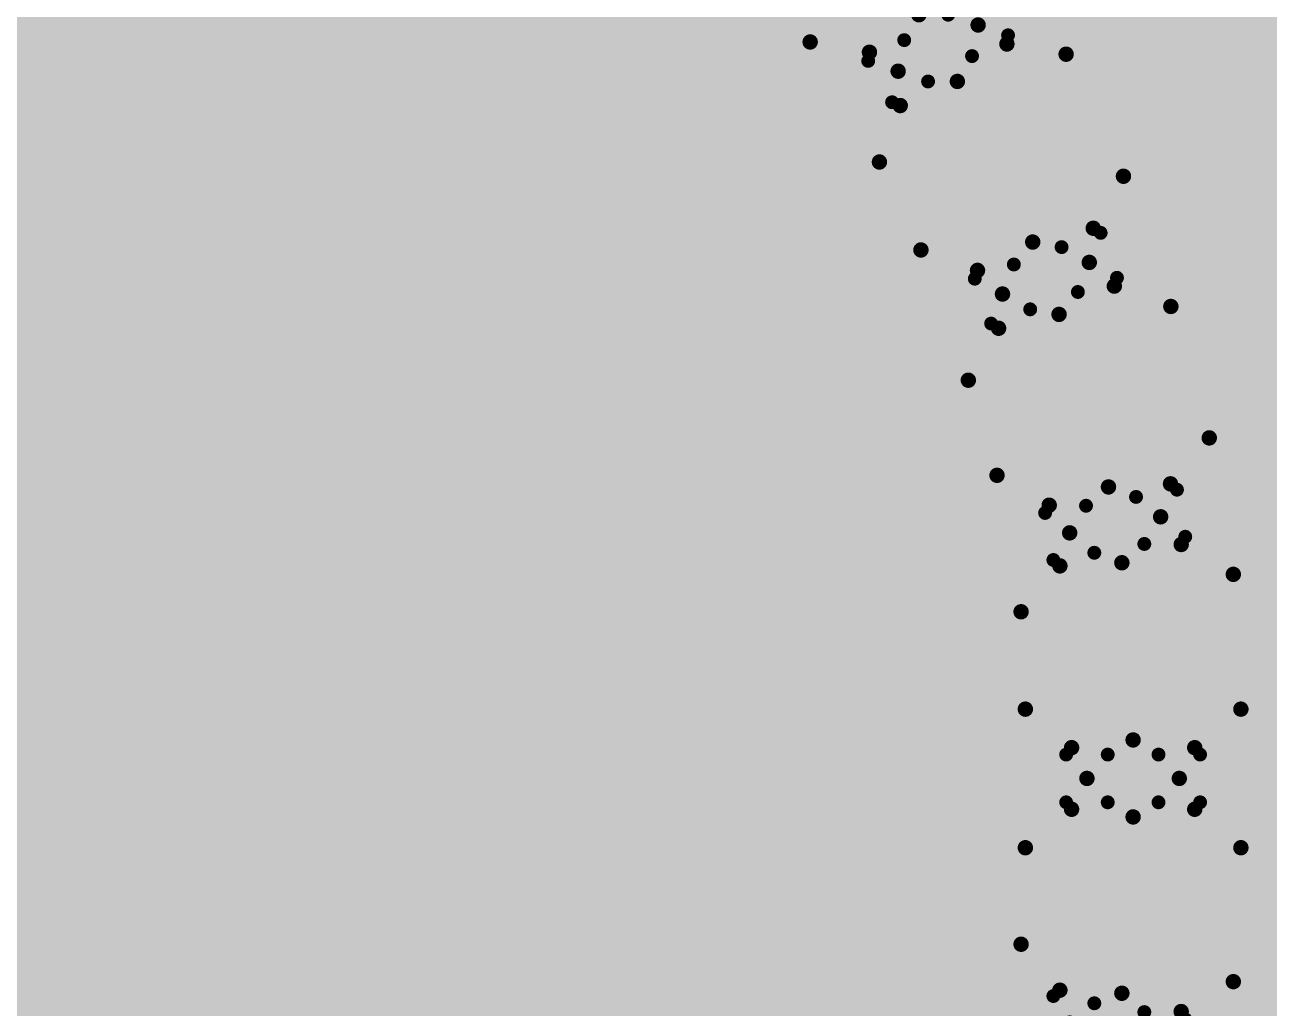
# Model space of a CAD drawing. Header units: millimetres. Extents: x 169 to 355, y 129 to 253.
# Drawn here: x 313.909 to 317.95, y 156.488 to 159.68 of the extents above; entities that cross this region are included whole.
import ezdxf

# ---------------------------------------------------------------- set-up
doc = ezdxf.new("R2010")
doc.units = ezdxf.units.MM
for name, color, linetype in [('BottomLayer', 5, 'Continuous'), ('BottomOverlay', 54, 'Continuous'), ('BottomPaste', 16, 'Continuous'), ('BottomSolder', 6, 'Continuous'), ('Mechanical1', 6, 'Continuous'), ('Mechanical15', 56, 'Continuous'), ('TopOverlay', 2, 'Continuous')]:
    doc.layers.add(name, color=color, linetype=linetype)

# ---------------------------------------------------------------- blocks, each defined once
blk = doc.blocks.new('SOT23_B_1001')
at = {"layer": 'BottomLayer'}
for points in [[(-1.425, 0.4), (-0.475, 0.4), (-1.425, 1.8), (-0.475, 1.8)], [(0.475, 0.4), (1.425, 0.4), (0.475, 1.8), (1.425, 1.8)], [(-0.475, -1.8), (0.475, -1.8), (-0.475, -0.4), (0.475, -0.4)]]:
    blk.add_solid(points, dxfattribs=at)
at = {"layer": 'BottomOverlay', "const_width": 0.2}
for points in [[(-1.7, 0.7), (-1.7, -0.7)], [(0.25, 0.7), (-0.25, 0.7)], [(1.7, 0.7), (1.7, -0.7)], [(-0.8, -0.7), (-1.7, -0.7)], [(1.7, -0.7), (0.725, -0.7)]]:
    blk.add_lwpolyline(points, dxfattribs=at)
at = {"layer": 'BottomOverlay', "const_width": 0.1}
for points in [[(-1.75, 0.7, 1), (-1.65, 0.7, 1)], [(-0.3, 0.7, 1), (-0.2, 0.7, 1)], [(0.2, 0.7, 1), (0.3, 0.7, 1)], [(1.65, 0.7, 1), (1.75, 0.7, 1)], [(-1.75, -0.7, 1), (-1.65, -0.7, 1)], [(-1.75, -0.7, 1), (-1.65, -0.7, 1)], [(-0.85, -0.7, 1), (-0.75, -0.7, 1)], [(0.675, -0.7, 1), (0.775, -0.7, 1)], [(1.65, -0.7, 1), (1.75, -0.7, 1)], [(1.65, -0.7, 1), (1.75, -0.7, 1)]]:
    blk.add_lwpolyline(points, format="xyb", close=True, dxfattribs=at)
at = {"layer": 'BottomPaste'}
for points in [[(-1.425, 0.4), (-0.475, 0.4), (-1.425, 1.8), (-0.475, 1.8)], [(0.475, 0.4), (1.425, 0.4), (0.475, 1.8), (1.425, 1.8)], [(-0.475, -1.8), (0.475, -1.8), (-0.475, -0.4), (0.475, -0.4)]]:
    blk.add_solid(points, dxfattribs=at)
at = {"layer": 'BottomSolder'}
for points in [[(-1.5266, 0.2984), (-0.3734, 0.2984), (-1.5266, 1.9016), (-0.3734, 1.9016)], [(0.3734, 0.2984), (1.5266, 0.2984), (0.3734, 1.9016), (1.5266, 1.9016)], [(-0.5766, -1.9016), (0.5766, -1.9016), (-0.5766, -0.2984), (0.5766, -0.2984)]]:
    blk.add_solid(points, dxfattribs=at)
at = {"layer": 'Mechanical1', "const_width": 0.2}
for points in [[(1.5001, 1.2501), (-1.5, 1.2501)], [(-1.5, 1.2501), (-1.5, -1.25)], [(1.5001, 1.2501), (1.5001, -1.25)], [(1.5001, -1.25), (-1.5, -1.25)]]:
    blk.add_lwpolyline(points, dxfattribs=at)
at = {"layer": 'Mechanical1', "const_width": 0.1}
for points in [[(-1.55, 1.2501, 1), (-1.45, 1.2501, 1)], [(-1.55, 1.2501, 1), (-1.45, 1.2501, 1)], [(1.4501, 1.2501, 1), (1.5501, 1.2501, 1)], [(1.4501, 1.2501, 1), (1.5501, 1.2501, 1)], [(-1.55, -1.25, 1), (-1.45, -1.25, 1)], [(-1.55, -1.25, 1), (-1.45, -1.25, 1)], [(1.4501, -1.25, 1), (1.5501, -1.25, 1)], [(1.4501, -1.25, 1), (1.5501, -1.25, 1)]]:
    blk.add_lwpolyline(points, format="xyb", close=True, dxfattribs=at)
at = {"layer": 'Mechanical15', "const_width": 0.2}
for points in [[(1.5, 1.25), (-1.5, 1.25)], [(-1.5, 1.25), (-1.5, -1.25)], [(1.5, 1.25), (1.5, -1.25)], [(0, 0.5), (0, -0.5)], [(0.5, 0), (-0.5, 0)], [(1.5, -1.25), (-1.5, -1.25)]]:
    blk.add_lwpolyline(points, dxfattribs=at)
at = {"layer": 'Mechanical15', "const_width": 0.1}
for points in [[(-1.55, 1.25, 1), (-1.45, 1.25, 1)], [(-1.55, 1.25, 1), (-1.45, 1.25, 1)], [(1.45, 1.25, 1), (1.55, 1.25, 1)], [(1.45, 1.25, 1), (1.55, 1.25, 1)], [(-0.05, 0.5, 1), (0.05, 0.5, 1)], [(-0.55, 0, 1), (-0.45, 0, 1)], [(0.45, 0, 1), (0.55, 0, 1)], [(-0.05, -0.5, 1), (0.05, -0.5, 1)], [(-1.55, -1.25, 1), (-1.45, -1.25, 1)], [(-1.55, -1.25, 1), (-1.45, -1.25, 1)], [(1.45, -1.25, 1), (1.55, -1.25, 1)], [(1.45, -1.25, 1), (1.55, -1.25, 1)]]:
    blk.add_lwpolyline(points, format="xyb", close=True, dxfattribs=at)
blk = doc.blocks.new('R01005_B_1051')
at = {"layer": 'BottomLayer', "const_width": 0.0225}
for points in [[(-0.2287, 0.0775, 1), (-0.2063, 0.0775, 1)], [(-0.0937, 0.0775, 1), (-0.0712, 0.0775, 1)], [(0.0712, 0.0775, 1), (0.0937, 0.0775, 1)], [(0.2063, 0.0775, 1), (0.2287, 0.0775, 1)], [(-0.2287, -0.0775, 1), (-0.2063, -0.0775, 1)], [(-0.0937, -0.0775, 1), (-0.0712, -0.0775, 1)], [(0.0712, -0.0775, 1), (0.0937, -0.0775, 1)], [(0.2063, -0.0775, 1), (0.2287, -0.0775, 1)]]:
    blk.add_lwpolyline(points, format="xyb", close=True, dxfattribs=at)
at = {"layer": 'BottomLayer'}
for points in [[(-0.0825, -0.1), (-0.0825, 0.1), (-0.2175, -0.1), (-0.2175, 0.1)], [(0.2175, -0.1), (0.2175, 0.1), (0.0825, -0.1), (0.0825, 0.1)], [(-0.06, -0.0775), (-0.06, 0.0775), (-0.24, -0.0775), (-0.24, 0.0775)], [(0.24, -0.0775), (0.24, 0.0775), (0.06, -0.0775), (0.06, 0.0775)]]:
    blk.add_solid(points, dxfattribs=at)
at = {"layer": 'BottomPaste', "const_width": 0.0225}
for points in [[(-0.2287, 0.0775, 1), (-0.2063, 0.0775, 1)], [(-0.0937, 0.0775, 1), (-0.0712, 0.0775, 1)], [(0.0712, 0.0775, 1), (0.0937, 0.0775, 1)], [(0.2063, 0.0775, 1), (0.2287, 0.0775, 1)], [(-0.2287, -0.0775, 1), (-0.2063, -0.0775, 1)], [(-0.0937, -0.0775, 1), (-0.0712, -0.0775, 1)], [(0.0712, -0.0775, 1), (0.0937, -0.0775, 1)], [(0.2063, -0.0775, 1), (0.2287, -0.0775, 1)]]:
    blk.add_lwpolyline(points, format="xyb", close=True, dxfattribs=at)
at = {"layer": 'BottomPaste'}
for points in [[(-0.0825, -0.1), (-0.0825, 0.1), (-0.2175, -0.1), (-0.2175, 0.1)], [(0.2175, -0.1), (0.2175, 0.1), (0.0825, -0.1), (0.0825, 0.1)], [(-0.06, -0.0775), (-0.06, 0.0775), (-0.24, -0.0775), (-0.24, 0.0775)], [(0.24, -0.0775), (0.24, 0.0775), (0.06, -0.0775), (0.06, 0.0775)]]:
    blk.add_solid(points, dxfattribs=at)
at = {"layer": 'BottomSolder', "const_width": 0.1241}
for points in [[(-0.2795, 0.0775, 1), (-0.1555, 0.0775, 1)], [(-0.1445, 0.0775, 1), (-0.0204, 0.0775, 1)], [(0.0204, 0.0775, 1), (0.1445, 0.0775, 1)], [(0.1555, 0.0775, 1), (0.2795, 0.0775, 1)], [(-0.2795, -0.0775, 1), (-0.1555, -0.0775, 1)], [(-0.1445, -0.0775, 1), (-0.0204, -0.0775, 1)], [(0.0204, -0.0775, 1), (0.1445, -0.0775, 1)], [(0.1555, -0.0775, 1), (0.2795, -0.0775, 1)]]:
    blk.add_lwpolyline(points, format="xyb", close=True, dxfattribs=at)
at = {"layer": 'BottomSolder'}
for points in [[(-0.0825, -0.2016), (-0.0825, 0.2016), (-0.2175, -0.2016), (-0.2175, 0.2016)], [(0.2175, -0.2016), (0.2175, 0.2016), (0.0825, -0.2016), (0.0825, 0.2016)], [(0.0416, -0.0775), (0.0416, 0.0775), (-0.3416, -0.0775), (-0.3416, 0.0775)], [(0.3416, -0.0775), (0.3416, 0.0775), (-0.0416, -0.0775), (-0.0416, 0.0775)]]:
    blk.add_solid(points, dxfattribs=at)
at = {"layer": 'Mechanical1', "const_width": 0.05}
for points in [[(-0.1999, -0.1001), (-0.1999, 0.0999)], [(-0.1999, 0.0999), (0.2001, 0.0999)], [(0.2001, -0.1001), (0.2001, 0.0999)], [(-0.1999, -0.1001), (0.2001, -0.1001)]]:
    blk.add_lwpolyline(points, dxfattribs=at)
at = {"layer": 'Mechanical1', "const_width": 0.025}
for points in [[(-0.2124, 0.0999, 1), (-0.1874, 0.0999, 1)], [(-0.2124, 0.0999, 1), (-0.1874, 0.0999, 1)], [(0.1876, 0.0999, 1), (0.2126, 0.0999, 1)], [(0.1876, 0.0999, 1), (0.2126, 0.0999, 1)], [(-0.2124, -0.1001, 1), (-0.1874, -0.1001, 1)], [(-0.2124, -0.1001, 1), (-0.1874, -0.1001, 1)], [(0.1876, -0.1001, 1), (0.2126, -0.1001, 1)], [(0.1876, -0.1001, 1), (0.2126, -0.1001, 1)]]:
    blk.add_lwpolyline(points, format="xyb", close=True, dxfattribs=at)
at = {"layer": 'Mechanical15', "const_width": 0.05}
for points in [[(-0.35, -0.225), (-0.35, 0.225)], [(-0.35, 0.225), (0.35, 0.225)], [(0.35, -0.225), (0.35, 0.225)], [(0, -0.125), (0, 0.125)], [(-0.15, 0), (0.15, 0)], [(-0.35, -0.225), (0.35, -0.225)]]:
    blk.add_lwpolyline(points, dxfattribs=at)
at = {"layer": 'Mechanical15', "const_width": 0.025}
for points in [[(-0.3625, 0.225, 1), (-0.3375, 0.225, 1)], [(-0.3625, 0.225, 1), (-0.3375, 0.225, 1)], [(0.3375, 0.225, 1), (0.3625, 0.225, 1)], [(0.3375, 0.225, 1), (0.3625, 0.225, 1)], [(-0.0125, 0.125, 1), (0.0125, 0.125, 1)], [(-0.1625, 0, 1), (-0.1375, 0, 1)], [(0.1375, 0, 1), (0.1625, 0, 1)], [(-0.0125, -0.125, 1), (0.0125, -0.125, 1)], [(-0.3625, -0.225, 1), (-0.3375, -0.225, 1)], [(-0.3625, -0.225, 1), (-0.3375, -0.225, 1)], [(0.3375, -0.225, 1), (0.3625, -0.225, 1)], [(0.3375, -0.225, 1), (0.3625, -0.225, 1)]]:
    blk.add_lwpolyline(points, format="xyb", close=True, dxfattribs=at)
blk = doc.blocks.new('R01005_B_1061')
at = {"layer": 'BottomLayer', "const_width": 0.0225}
for points in [[(-0.2287, 0.0775, 1), (-0.2063, 0.0775, 1)], [(-0.0937, 0.0775, 1), (-0.0712, 0.0775, 1)], [(0.0712, 0.0775, 1), (0.0937, 0.0775, 1)], [(0.2063, 0.0775, 1), (0.2287, 0.0775, 1)], [(-0.2287, -0.0775, 1), (-0.2063, -0.0775, 1)], [(-0.0937, -0.0775, 1), (-0.0712, -0.0775, 1)], [(0.0712, -0.0775, 1), (0.0937, -0.0775, 1)], [(0.2063, -0.0775, 1), (0.2287, -0.0775, 1)]]:
    blk.add_lwpolyline(points, format="xyb", close=True, dxfattribs=at)
at = {"layer": 'BottomLayer'}
for points in [[(-0.0825, -0.1), (-0.0825, 0.1), (-0.2175, -0.1), (-0.2175, 0.1)], [(0.2175, -0.1), (0.2175, 0.1), (0.0825, -0.1), (0.0825, 0.1)], [(-0.06, -0.0775), (-0.06, 0.0775), (-0.24, -0.0775), (-0.24, 0.0775)], [(0.24, -0.0775), (0.24, 0.0775), (0.06, -0.0775), (0.06, 0.0775)]]:
    blk.add_solid(points, dxfattribs=at)
at = {"layer": 'BottomPaste', "const_width": 0.0225}
for points in [[(-0.2287, 0.0775, 1), (-0.2063, 0.0775, 1)], [(-0.0937, 0.0775, 1), (-0.0712, 0.0775, 1)], [(0.0712, 0.0775, 1), (0.0937, 0.0775, 1)], [(0.2063, 0.0775, 1), (0.2287, 0.0775, 1)], [(-0.2287, -0.0775, 1), (-0.2063, -0.0775, 1)], [(-0.0937, -0.0775, 1), (-0.0712, -0.0775, 1)], [(0.0712, -0.0775, 1), (0.0937, -0.0775, 1)], [(0.2063, -0.0775, 1), (0.2287, -0.0775, 1)]]:
    blk.add_lwpolyline(points, format="xyb", close=True, dxfattribs=at)
at = {"layer": 'BottomPaste'}
for points in [[(-0.0825, -0.1), (-0.0825, 0.1), (-0.2175, -0.1), (-0.2175, 0.1)], [(0.2175, -0.1), (0.2175, 0.1), (0.0825, -0.1), (0.0825, 0.1)], [(-0.06, -0.0775), (-0.06, 0.0775), (-0.24, -0.0775), (-0.24, 0.0775)], [(0.24, -0.0775), (0.24, 0.0775), (0.06, -0.0775), (0.06, 0.0775)]]:
    blk.add_solid(points, dxfattribs=at)
at = {"layer": 'BottomSolder', "const_width": 0.1241}
for points in [[(-0.2795, 0.0775, 1), (-0.1555, 0.0775, 1)], [(-0.1445, 0.0775, 1), (-0.0204, 0.0775, 1)], [(0.0204, 0.0775, 1), (0.1445, 0.0775, 1)], [(0.1555, 0.0775, 1), (0.2795, 0.0775, 1)], [(-0.2795, -0.0775, 1), (-0.1555, -0.0775, 1)], [(-0.1445, -0.0775, 1), (-0.0204, -0.0775, 1)], [(0.0204, -0.0775, 1), (0.1445, -0.0775, 1)], [(0.1555, -0.0775, 1), (0.2795, -0.0775, 1)]]:
    blk.add_lwpolyline(points, format="xyb", close=True, dxfattribs=at)
at = {"layer": 'BottomSolder'}
for points in [[(-0.0825, -0.2016), (-0.0825, 0.2016), (-0.2175, -0.2016), (-0.2175, 0.2016)], [(0.2175, -0.2016), (0.2175, 0.2016), (0.0825, -0.2016), (0.0825, 0.2016)], [(0.0416, -0.0775), (0.0416, 0.0775), (-0.3416, -0.0775), (-0.3416, 0.0775)], [(0.3416, -0.0775), (0.3416, 0.0775), (-0.0416, -0.0775), (-0.0416, 0.0775)]]:
    blk.add_solid(points, dxfattribs=at)
at = {"layer": 'Mechanical1', "const_width": 0.05}
for points in [[(-0.1999, 0.0999), (-0.1999, -0.1001)], [(-0.1999, 0.0999), (0.2001, 0.0999)], [(0.2001, 0.0999), (0.2001, -0.1001)], [(-0.1999, -0.1001), (0.2001, -0.1001)]]:
    blk.add_lwpolyline(points, dxfattribs=at)
at = {"layer": 'Mechanical1', "const_width": 0.025}
for points in [[(-0.2124, 0.0999, 1), (-0.1874, 0.0999, 1)], [(-0.2124, 0.0999, 1), (-0.1874, 0.0999, 1)], [(0.1876, 0.0999, 1), (0.2126, 0.0999, 1)], [(0.1876, 0.0999, 1), (0.2126, 0.0999, 1)], [(-0.2124, -0.1001, 1), (-0.1874, -0.1001, 1)], [(-0.2124, -0.1001, 1), (-0.1874, -0.1001, 1)], [(0.1876, -0.1001, 1), (0.2126, -0.1001, 1)], [(0.1876, -0.1001, 1), (0.2126, -0.1001, 1)]]:
    blk.add_lwpolyline(points, format="xyb", close=True, dxfattribs=at)
at = {"layer": 'Mechanical15', "const_width": 0.05}
for points in [[(-0.35, 0.225), (-0.35, -0.225)], [(-0.35, 0.225), (0.35, 0.225)], [(0.35, 0.225), (0.35, -0.225)], [(0, 0.125), (0, -0.125)], [(-0.15, 0), (0.15, 0)], [(-0.35, -0.225), (0.35, -0.225)]]:
    blk.add_lwpolyline(points, dxfattribs=at)
at = {"layer": 'Mechanical15', "const_width": 0.025}
for points in [[(-0.3625, 0.225, 1), (-0.3375, 0.225, 1)], [(-0.3625, 0.225, 1), (-0.3375, 0.225, 1)], [(0.3375, 0.225, 1), (0.3625, 0.225, 1)], [(0.3375, 0.225, 1), (0.3625, 0.225, 1)], [(-0.0125, 0.125, 1), (0.0125, 0.125, 1)], [(-0.1625, 0, 1), (-0.1375, 0, 1)], [(0.1375, 0, 1), (0.1625, 0, 1)], [(-0.0125, -0.125, 1), (0.0125, -0.125, 1)], [(-0.3625, -0.225, 1), (-0.3375, -0.225, 1)], [(-0.3625, -0.225, 1), (-0.3375, -0.225, 1)], [(0.3375, -0.225, 1), (0.3625, -0.225, 1)], [(0.3375, -0.225, 1), (0.3625, -0.225, 1)]]:
    blk.add_lwpolyline(points, format="xyb", close=True, dxfattribs=at)
blk = doc.blocks.new('R01005_B_1064')
at = {"layer": 'BottomLayer', "const_width": 0.0225}
for points in [[(-0.2287, 0.0775, 1), (-0.2063, 0.0775, 1)], [(-0.0937, 0.0775, 1), (-0.0712, 0.0775, 1)], [(0.0712, 0.0775, 1), (0.0937, 0.0775, 1)], [(0.2063, 0.0775, 1), (0.2287, 0.0775, 1)], [(-0.2287, -0.0775, 1), (-0.2063, -0.0775, 1)], [(-0.0937, -0.0775, 1), (-0.0712, -0.0775, 1)], [(0.0712, -0.0775, 1), (0.0937, -0.0775, 1)], [(0.2063, -0.0775, 1), (0.2287, -0.0775, 1)]]:
    blk.add_lwpolyline(points, format="xyb", close=True, dxfattribs=at)
at = {"layer": 'BottomLayer'}
for points in [[(-0.0825, -0.1), (-0.0825, 0.1), (-0.2175, -0.1), (-0.2175, 0.1)], [(0.2175, -0.1), (0.2175, 0.1), (0.0825, -0.1), (0.0825, 0.1)], [(-0.06, -0.0775), (-0.06, 0.0775), (-0.24, -0.0775), (-0.24, 0.0775)], [(0.24, -0.0775), (0.24, 0.0775), (0.06, -0.0775), (0.06, 0.0775)]]:
    blk.add_solid(points, dxfattribs=at)
at = {"layer": 'BottomPaste', "const_width": 0.0225}
for points in [[(-0.2287, 0.0775, 1), (-0.2063, 0.0775, 1)], [(-0.0937, 0.0775, 1), (-0.0712, 0.0775, 1)], [(0.0712, 0.0775, 1), (0.0937, 0.0775, 1)], [(0.2063, 0.0775, 1), (0.2287, 0.0775, 1)], [(-0.2287, -0.0775, 1), (-0.2063, -0.0775, 1)], [(-0.0937, -0.0775, 1), (-0.0712, -0.0775, 1)], [(0.0712, -0.0775, 1), (0.0937, -0.0775, 1)], [(0.2063, -0.0775, 1), (0.2287, -0.0775, 1)]]:
    blk.add_lwpolyline(points, format="xyb", close=True, dxfattribs=at)
at = {"layer": 'BottomPaste'}
for points in [[(-0.0825, -0.1), (-0.0825, 0.1), (-0.2175, -0.1), (-0.2175, 0.1)], [(0.2175, -0.1), (0.2175, 0.1), (0.0825, -0.1), (0.0825, 0.1)], [(-0.06, -0.0775), (-0.06, 0.0775), (-0.24, -0.0775), (-0.24, 0.0775)], [(0.24, -0.0775), (0.24, 0.0775), (0.06, -0.0775), (0.06, 0.0775)]]:
    blk.add_solid(points, dxfattribs=at)
at = {"layer": 'BottomSolder', "const_width": 0.1241}
for points in [[(-0.2795, 0.0775, 1), (-0.1555, 0.0775, 1)], [(-0.1445, 0.0775, 1), (-0.0204, 0.0775, 1)], [(0.0204, 0.0775, 1), (0.1445, 0.0775, 1)], [(0.1555, 0.0775, 1), (0.2795, 0.0775, 1)], [(-0.2795, -0.0775, 1), (-0.1555, -0.0775, 1)], [(-0.1445, -0.0775, 1), (-0.0204, -0.0775, 1)], [(0.0204, -0.0775, 1), (0.1445, -0.0775, 1)], [(0.1555, -0.0775, 1), (0.2795, -0.0775, 1)]]:
    blk.add_lwpolyline(points, format="xyb", close=True, dxfattribs=at)
at = {"layer": 'BottomSolder'}
for points in [[(-0.0825, -0.2016), (-0.0825, 0.2016), (-0.2175, -0.2016), (-0.2175, 0.2016)], [(0.2175, -0.2016), (0.2175, 0.2016), (0.0825, -0.2016), (0.0825, 0.2016)], [(0.0416, -0.0775), (0.0416, 0.0775), (-0.3416, -0.0775), (-0.3416, 0.0775)], [(0.3416, -0.0775), (0.3416, 0.0775), (-0.0416, -0.0775), (-0.0416, 0.0775)]]:
    blk.add_solid(points, dxfattribs=at)
at = {"layer": 'Mechanical1', "const_width": 0.05}
for points in [[(-0.1999, -0.1001), (-0.1999, 0.0999)], [(-0.1999, 0.0999), (0.2001, 0.0999)], [(0.2001, -0.1001), (0.2001, 0.0999)], [(-0.1999, -0.1001), (0.2001, -0.1001)]]:
    blk.add_lwpolyline(points, dxfattribs=at)
at = {"layer": 'Mechanical1', "const_width": 0.025}
for points in [[(-0.2124, 0.0999, 1), (-0.1874, 0.0999, 1)], [(-0.2124, 0.0999, 1), (-0.1874, 0.0999, 1)], [(0.1876, 0.0999, 1), (0.2126, 0.0999, 1)], [(0.1876, 0.0999, 1), (0.2126, 0.0999, 1)], [(-0.2124, -0.1001, 1), (-0.1874, -0.1001, 1)], [(-0.2124, -0.1001, 1), (-0.1874, -0.1001, 1)], [(0.1876, -0.1001, 1), (0.2126, -0.1001, 1)], [(0.1876, -0.1001, 1), (0.2126, -0.1001, 1)]]:
    blk.add_lwpolyline(points, format="xyb", close=True, dxfattribs=at)
at = {"layer": 'Mechanical15', "const_width": 0.05}
for points in [[(-0.35, -0.225), (-0.35, 0.225)], [(-0.35, 0.225), (0.35, 0.225)], [(0.35, -0.225), (0.35, 0.225)], [(0, -0.125), (0, 0.125)], [(-0.15, 0), (0.15, 0)], [(-0.35, -0.225), (0.35, -0.225)]]:
    blk.add_lwpolyline(points, dxfattribs=at)
at = {"layer": 'Mechanical15', "const_width": 0.025}
for points in [[(-0.3625, 0.225, 1), (-0.3375, 0.225, 1)], [(-0.3625, 0.225, 1), (-0.3375, 0.225, 1)], [(0.3375, 0.225, 1), (0.3625, 0.225, 1)], [(0.3375, 0.225, 1), (0.3625, 0.225, 1)], [(-0.0125, 0.125, 1), (0.0125, 0.125, 1)], [(-0.1625, 0, 1), (-0.1375, 0, 1)], [(0.1375, 0, 1), (0.1625, 0, 1)], [(-0.0125, -0.125, 1), (0.0125, -0.125, 1)], [(-0.3625, -0.225, 1), (-0.3375, -0.225, 1)], [(-0.3625, -0.225, 1), (-0.3375, -0.225, 1)], [(0.3375, -0.225, 1), (0.3625, -0.225, 1)], [(0.3375, -0.225, 1), (0.3625, -0.225, 1)]]:
    blk.add_lwpolyline(points, format="xyb", close=True, dxfattribs=at)
blk = doc.blocks.new('R01005_B_1066')
at = {"layer": 'BottomLayer', "const_width": 0.0225}
for points in [[(-0.2287, 0.0775, 1), (-0.2063, 0.0775, 1)], [(-0.0937, 0.0775, 1), (-0.0712, 0.0775, 1)], [(0.0712, 0.0775, 1), (0.0937, 0.0775, 1)], [(0.2063, 0.0775, 1), (0.2287, 0.0775, 1)], [(-0.2287, -0.0775, 1), (-0.2063, -0.0775, 1)], [(-0.0937, -0.0775, 1), (-0.0712, -0.0775, 1)], [(0.0712, -0.0775, 1), (0.0937, -0.0775, 1)], [(0.2063, -0.0775, 1), (0.2287, -0.0775, 1)]]:
    blk.add_lwpolyline(points, format="xyb", close=True, dxfattribs=at)
at = {"layer": 'BottomLayer'}
for points in [[(-0.0825, -0.1), (-0.0825, 0.1), (-0.2175, -0.1), (-0.2175, 0.1)], [(0.2175, -0.1), (0.2175, 0.1), (0.0825, -0.1), (0.0825, 0.1)], [(-0.06, -0.0775), (-0.06, 0.0775), (-0.24, -0.0775), (-0.24, 0.0775)], [(0.24, -0.0775), (0.24, 0.0775), (0.06, -0.0775), (0.06, 0.0775)]]:
    blk.add_solid(points, dxfattribs=at)
at = {"layer": 'BottomPaste', "const_width": 0.0225}
for points in [[(-0.2287, 0.0775, 1), (-0.2063, 0.0775, 1)], [(-0.0937, 0.0775, 1), (-0.0712, 0.0775, 1)], [(0.0712, 0.0775, 1), (0.0937, 0.0775, 1)], [(0.2063, 0.0775, 1), (0.2287, 0.0775, 1)], [(-0.2287, -0.0775, 1), (-0.2063, -0.0775, 1)], [(-0.0937, -0.0775, 1), (-0.0712, -0.0775, 1)], [(0.0712, -0.0775, 1), (0.0937, -0.0775, 1)], [(0.2063, -0.0775, 1), (0.2287, -0.0775, 1)]]:
    blk.add_lwpolyline(points, format="xyb", close=True, dxfattribs=at)
at = {"layer": 'BottomPaste'}
for points in [[(-0.0825, -0.1), (-0.0825, 0.1), (-0.2175, -0.1), (-0.2175, 0.1)], [(0.2175, -0.1), (0.2175, 0.1), (0.0825, -0.1), (0.0825, 0.1)], [(-0.06, -0.0775), (-0.06, 0.0775), (-0.24, -0.0775), (-0.24, 0.0775)], [(0.24, -0.0775), (0.24, 0.0775), (0.06, -0.0775), (0.06, 0.0775)]]:
    blk.add_solid(points, dxfattribs=at)
at = {"layer": 'BottomSolder', "const_width": 0.1241}
for points in [[(-0.2795, 0.0775, 1), (-0.1555, 0.0775, 1)], [(-0.1445, 0.0775, 1), (-0.0204, 0.0775, 1)], [(0.0204, 0.0775, 1), (0.1445, 0.0775, 1)], [(0.1555, 0.0775, 1), (0.2795, 0.0775, 1)], [(-0.2795, -0.0775, 1), (-0.1555, -0.0775, 1)], [(-0.1445, -0.0775, 1), (-0.0204, -0.0775, 1)], [(0.0204, -0.0775, 1), (0.1445, -0.0775, 1)], [(0.1555, -0.0775, 1), (0.2795, -0.0775, 1)]]:
    blk.add_lwpolyline(points, format="xyb", close=True, dxfattribs=at)
at = {"layer": 'BottomSolder'}
for points in [[(-0.0825, -0.2016), (-0.0825, 0.2016), (-0.2175, -0.2016), (-0.2175, 0.2016)], [(0.2175, -0.2016), (0.2175, 0.2016), (0.0825, -0.2016), (0.0825, 0.2016)], [(0.0416, -0.0775), (0.0416, 0.0775), (-0.3416, -0.0775), (-0.3416, 0.0775)], [(0.3416, -0.0775), (0.3416, 0.0775), (-0.0416, -0.0775), (-0.0416, 0.0775)]]:
    blk.add_solid(points, dxfattribs=at)
at = {"layer": 'Mechanical1', "const_width": 0.05}
for points in [[(-0.2, 0.0999), (-0.1999, -0.1001)], [(-0.2, 0.0999), (0.2001, 0.0999)], [(0.2001, 0.0999), (0.2001, -0.1001)], [(-0.1999, -0.1001), (0.2001, -0.1001)]]:
    blk.add_lwpolyline(points, dxfattribs=at)
at = {"layer": 'Mechanical1', "const_width": 0.025}
for points in [[(-0.2125, 0.0999, 1), (-0.1875, 0.0999, 1)], [(-0.2125, 0.0999, 1), (-0.1875, 0.0999, 1)], [(0.1876, 0.0999, 1), (0.2126, 0.0999, 1)], [(0.1876, 0.0999, 1), (0.2126, 0.0999, 1)], [(-0.2124, -0.1001, 1), (-0.1874, -0.1001, 1)], [(-0.2124, -0.1001, 1), (-0.1874, -0.1001, 1)], [(0.1876, -0.1001, 1), (0.2126, -0.1001, 1)], [(0.1876, -0.1001, 1), (0.2126, -0.1001, 1)]]:
    blk.add_lwpolyline(points, format="xyb", close=True, dxfattribs=at)
at = {"layer": 'Mechanical15', "const_width": 0.05}
for points in [[(-0.35, 0.225), (-0.35, -0.225)], [(-0.35, 0.225), (0.35, 0.225)], [(0.35, 0.225), (0.35, -0.225)], [(0, 0.125), (0, -0.125)], [(-0.15, 0), (0.15, 0)], [(-0.35, -0.225), (0.35, -0.225)]]:
    blk.add_lwpolyline(points, dxfattribs=at)
at = {"layer": 'Mechanical15', "const_width": 0.025}
for points in [[(-0.3625, 0.225, 1), (-0.3375, 0.225, 1)], [(-0.3625, 0.225, 1), (-0.3375, 0.225, 1)], [(0.3375, 0.225, 1), (0.3625, 0.225, 1)], [(0.3375, 0.225, 1), (0.3625, 0.225, 1)], [(-0.0125, 0.125, 1), (0.0125, 0.125, 1)], [(-0.1625, 0, 1), (-0.1375, 0, 1)], [(0.1375, 0, 1), (0.1625, 0, 1)], [(-0.0125, -0.125, 1), (0.0125, -0.125, 1)], [(-0.3625, -0.225, 1), (-0.3375, -0.225, 1)], [(-0.3625, -0.225, 1), (-0.3375, -0.225, 1)], [(0.3375, -0.225, 1), (0.3625, -0.225, 1)], [(0.3375, -0.225, 1), (0.3625, -0.225, 1)]]:
    blk.add_lwpolyline(points, format="xyb", close=True, dxfattribs=at)
blk = doc.blocks.new('R01005_B_1072')
at = {"layer": 'BottomLayer', "const_width": 0.0225}
for points in [[(-0.2287, 0.0775, 1), (-0.2063, 0.0775, 1)], [(-0.0937, 0.0775, 1), (-0.0712, 0.0775, 1)], [(0.0712, 0.0775, 1), (0.0937, 0.0775, 1)], [(0.2063, 0.0775, 1), (0.2287, 0.0775, 1)], [(-0.2287, -0.0775, 1), (-0.2063, -0.0775, 1)], [(-0.0937, -0.0775, 1), (-0.0712, -0.0775, 1)], [(0.0712, -0.0775, 1), (0.0937, -0.0775, 1)], [(0.2063, -0.0775, 1), (0.2287, -0.0775, 1)]]:
    blk.add_lwpolyline(points, format="xyb", close=True, dxfattribs=at)
at = {"layer": 'BottomLayer'}
for points in [[(-0.0825, -0.1), (-0.0825, 0.1), (-0.2175, -0.1), (-0.2175, 0.1)], [(0.2175, -0.1), (0.2175, 0.1), (0.0825, -0.1), (0.0825, 0.1)], [(-0.06, -0.0775), (-0.06, 0.0775), (-0.24, -0.0775), (-0.24, 0.0775)], [(0.24, -0.0775), (0.24, 0.0775), (0.06, -0.0775), (0.06, 0.0775)]]:
    blk.add_solid(points, dxfattribs=at)
at = {"layer": 'BottomPaste', "const_width": 0.0225}
for points in [[(-0.2287, 0.0775, 1), (-0.2063, 0.0775, 1)], [(-0.0937, 0.0775, 1), (-0.0712, 0.0775, 1)], [(0.0712, 0.0775, 1), (0.0937, 0.0775, 1)], [(0.2063, 0.0775, 1), (0.2287, 0.0775, 1)], [(-0.2287, -0.0775, 1), (-0.2063, -0.0775, 1)], [(-0.0937, -0.0775, 1), (-0.0712, -0.0775, 1)], [(0.0712, -0.0775, 1), (0.0937, -0.0775, 1)], [(0.2063, -0.0775, 1), (0.2287, -0.0775, 1)]]:
    blk.add_lwpolyline(points, format="xyb", close=True, dxfattribs=at)
at = {"layer": 'BottomPaste'}
for points in [[(-0.0825, -0.1), (-0.0825, 0.1), (-0.2175, -0.1), (-0.2175, 0.1)], [(0.2175, -0.1), (0.2175, 0.1), (0.0825, -0.1), (0.0825, 0.1)], [(-0.06, -0.0775), (-0.06, 0.0775), (-0.24, -0.0775), (-0.24, 0.0775)], [(0.24, -0.0775), (0.24, 0.0775), (0.06, -0.0775), (0.06, 0.0775)]]:
    blk.add_solid(points, dxfattribs=at)
at = {"layer": 'BottomSolder', "const_width": 0.1241}
for points in [[(-0.2795, 0.0775, 1), (-0.1555, 0.0775, 1)], [(-0.1445, 0.0775, 1), (-0.0204, 0.0775, 1)], [(0.0204, 0.0775, 1), (0.1445, 0.0775, 1)], [(0.1555, 0.0775, 1), (0.2795, 0.0775, 1)], [(-0.2795, -0.0775, 1), (-0.1555, -0.0775, 1)], [(-0.1445, -0.0775, 1), (-0.0204, -0.0775, 1)], [(0.0204, -0.0775, 1), (0.1445, -0.0775, 1)], [(0.1555, -0.0775, 1), (0.2795, -0.0775, 1)]]:
    blk.add_lwpolyline(points, format="xyb", close=True, dxfattribs=at)
at = {"layer": 'BottomSolder'}
for points in [[(-0.0825, -0.2016), (-0.0825, 0.2016), (-0.2175, -0.2016), (-0.2175, 0.2016)], [(0.2175, -0.2016), (0.2175, 0.2016), (0.0825, -0.2016), (0.0825, 0.2016)], [(0.0416, -0.0775), (0.0416, 0.0775), (-0.3416, -0.0775), (-0.3416, 0.0775)], [(0.3416, -0.0775), (0.3416, 0.0775), (-0.0416, -0.0775), (-0.0416, 0.0775)]]:
    blk.add_solid(points, dxfattribs=at)
at = {"layer": 'Mechanical1', "const_width": 0.05}
for points in [[(-0.1999, 0.0999), (-0.1999, -0.1001)], [(-0.1999, 0.0999), (0.2001, 0.0999)], [(0.2001, 0.0999), (0.2001, -0.1001)], [(-0.1999, -0.1001), (0.2001, -0.1001)]]:
    blk.add_lwpolyline(points, dxfattribs=at)
at = {"layer": 'Mechanical1', "const_width": 0.025}
for points in [[(-0.2124, 0.0999, 1), (-0.1874, 0.0999, 1)], [(-0.2124, 0.0999, 1), (-0.1874, 0.0999, 1)], [(0.1876, 0.0999, 1), (0.2126, 0.0999, 1)], [(0.1876, 0.0999, 1), (0.2126, 0.0999, 1)], [(-0.2124, -0.1001, 1), (-0.1874, -0.1001, 1)], [(-0.2124, -0.1001, 1), (-0.1874, -0.1001, 1)], [(0.1876, -0.1001, 1), (0.2126, -0.1001, 1)], [(0.1876, -0.1001, 1), (0.2126, -0.1001, 1)]]:
    blk.add_lwpolyline(points, format="xyb", close=True, dxfattribs=at)
at = {"layer": 'Mechanical15', "const_width": 0.05}
for points in [[(-0.35, 0.225), (-0.35, -0.225)], [(-0.35, 0.225), (0.35, 0.225)], [(0.35, 0.225), (0.35, -0.225)], [(0, 0.125), (0, -0.125)], [(-0.15, 0), (0.15, 0)], [(-0.35, -0.225), (0.35, -0.225)]]:
    blk.add_lwpolyline(points, dxfattribs=at)
at = {"layer": 'Mechanical15', "const_width": 0.025}
for points in [[(-0.3625, 0.225, 1), (-0.3375, 0.225, 1)], [(-0.3625, 0.225, 1), (-0.3375, 0.225, 1)], [(0.3375, 0.225, 1), (0.3625, 0.225, 1)], [(0.3375, 0.225, 1), (0.3625, 0.225, 1)], [(-0.0125, 0.125, 1), (0.0125, 0.125, 1)], [(-0.1625, 0, 1), (-0.1375, 0, 1)], [(0.1375, 0, 1), (0.1625, 0, 1)], [(-0.0125, -0.125, 1), (0.0125, -0.125, 1)], [(-0.3625, -0.225, 1), (-0.3375, -0.225, 1)], [(-0.3625, -0.225, 1), (-0.3375, -0.225, 1)], [(0.3375, -0.225, 1), (0.3625, -0.225, 1)], [(0.3375, -0.225, 1), (0.3625, -0.225, 1)]]:
    blk.add_lwpolyline(points, format="xyb", close=True, dxfattribs=at)

msp = doc.modelspace()

# ---------------------------------------------------------------- linework, layer by layer
at = {"layer": 'BottomLayer', "const_width": 0.5}
for points in [[(322.9667, 157.2335, 1), (302.5667, 157.2335, 1)], [(320.2667, 157.2335, 1), (305.2667, 157.2335, 1)], [(318.2667, 157.2335, 1), (307.2667, 157.2335, 1)]]:
    msp.add_lwpolyline(points, format="xyb", close=True, dxfattribs=at)
at = {"layer": 'BottomOverlay', "const_width": 0.2}
msp.add_lwpolyline([(334.175, 157.25, 1), (291.375, 157.25, 1)], format="xyb", close=True, dxfattribs=at)
at = {"layer": 'TopOverlay'}
msp.add_solid([(305, 140), (325, 140), (305, 167.75), (325, 167.75)], dxfattribs=at)

# ---------------------------------------------------------------- block references
for name, p, rotation in [('R01005_B_1072', (316.875, 159.6051), 30), ('R01005_B_1066', (317.225, 158.8578), 20), ('SOT23_B_1001', (312.7667, 157.2335), 180), ('R01005_B_1061', (317.45, 158.057), 10), ('R01005_B_1064', (317.5083, 157.2335), 360), ('R01005_B_1051', (317.45, 156.4128), 350.0000000000001)]:
    msp.add_blockref(name, p, dxfattribs=dict(rotation=rotation))

doc.saveas('drawing.dxf')
